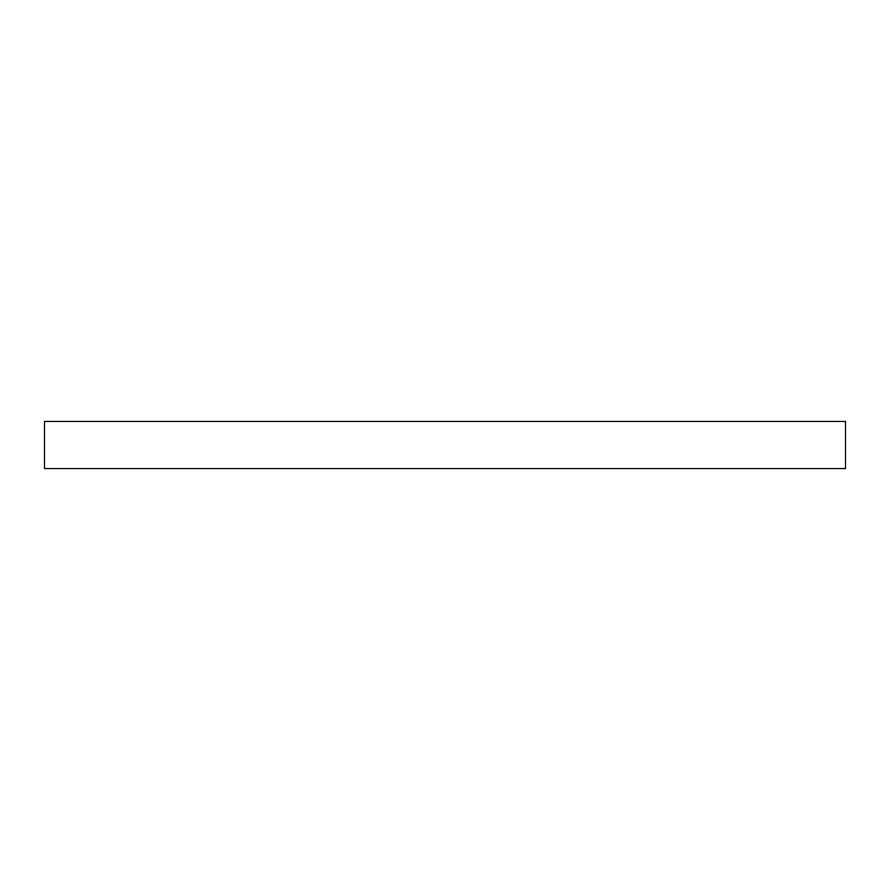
<?xml version="1.0" encoding="UTF-8"?>
<svg xmlns="http://www.w3.org/2000/svg" width="890" height="890" viewBox="0 0 890 890"><rect width="100%" height="100%" fill="white"/><g stroke="black" fill="none" stroke-linecap="round" stroke-linejoin="round"><path stroke-width="1.33" d="M845.5 421.437L44.5 421.437L44.5 468.563L845.5 468.563L845.5 421.437"/></g></svg>
